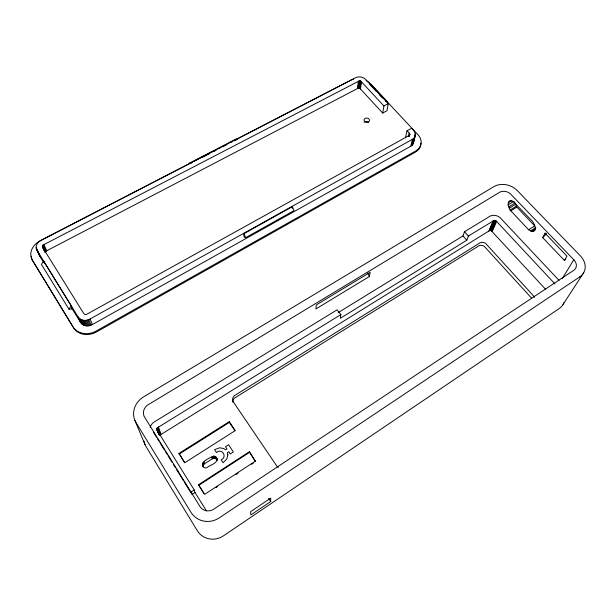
<?xml version="1.0" encoding="UTF-8"?>
<svg xmlns="http://www.w3.org/2000/svg" width="616" height="616" viewBox="0 0 616 616"><rect width="100%" height="100%" fill="white"/><g stroke="black" fill="none" stroke-linecap="round" stroke-linejoin="round"><path stroke-width="0.92" d="M382.698 113.051L386.994 110.741L388.257 103.65L365.658 79.449C363.078 76.7 358.635 76.091 355.332 77.816L41.002 240.302C37.353 241.903 34.611 246.646 37.029 250.335L78.016 316.793C80.442 320.874 86.255 321.329 90.059 319.003L412.389 139.316C417.317 137.068 415.23 130.623 411.373 128.39L406.991 130.808C407.992 131.716 411.403 134.442 408.785 135.674L86.278 314.537L84.677 314.445L83.684 313.444L42.735 247.563L42.389 246.138L43.259 244.952L358.912 81.073L360.252 81.019L361.446 81.805L383.914 105.975L382.698 113.051L360.499 89.027L359.313 88.242L357.988 88.304L46.716 250.774L45.214 252.321M292.277 208.393L292.338 206.668L243.867 233.695L244.052 237.045L245.692 237.653L294.048 210.595L292.338 206.668M206.391 510.818L194.995 492.477L194.233 489.974L157.38 430.723L156.849 429.206L157.326 427.843L340.879 314.568L337.145 309.794L153.538 422.407A9.448 8.701 -30.1 0 0 150.196 427.342M508.108 204.835L508.285 202.679L509.748 201.039L511.218 200.916L513.667 201.963L532.309 221.159C534.318 223.824 536.652 228.074 534.149 231.054L531.516 231.385L528.613 229.76L510.117 210.064L508.108 204.835L513.482 201.54M216.932 458.42C217.718 463.848 209.733 464.857 206.784 467.76C204.774 468.507 202.356 466.967 202.364 464.78C203.288 459.944 209.64 458.096 213.544 456.156C215.569 455.979 217.202 457.803 217.186 459.759M217.317 460.437L215.669 458.52L213.074 458.358L204.497 463.74L203.272 465.049L202.849 466.759L202.364 464.78M357.449 88.542L358.373 81.32M357.988 88.304L358.912 81.073M358.189 88.234L359.12 81.012M358.412 88.196L359.336 80.966M358.635 88.173L359.567 80.942M358.858 88.173L359.798 80.95M359.09 88.196L360.029 80.973M359.313 88.242L360.252 81.019M359.528 88.311L360.468 81.089M359.729 88.404L360.676 81.181M359.913 88.511L360.861 81.289M360.083 88.635L361.038 81.412M360.499 89.027L361.446 81.805M340.879 314.568L340.294 318.318L466.805 240.217L468.391 236.044L494.155 220.374L496.588 221.398L554.947 283.938M369.307 276.53L370.162 272.31L316.301 304.912L315.916 308.939L369.307 276.53L367.852 273.011M405.497 137.738L406.991 130.808M408.416 136.613L409.17 133.156M408.978 136.205L409.548 133.618M409.278 135.52L409.655 133.787M409.355 135.705L409.74 133.972M409.401 135.89L409.786 134.165M409.424 136.082L409.809 134.357M72.003 308.531L80.519 322.361C82.914 326.395 88.658 326.85 92.408 324.54L410.818 146.192L412.389 139.316M410.818 146.192L411.719 145.607L413.298 138.731M411.719 145.607L412.343 145.068L413.929 138.192M412.343 145.068L414.46 137.576M414.922 135.636L415.323 133.911M412.866 144.46L414.876 136.906M413.282 143.798L415.4 134.681M413.582 143.089L413.729 140.818M338.223 312.566L462.955 235.943L464.502 231.747L490.398 215.97A8.131 6.56 18.7 0 1 500.053 217.602L559.012 280.357M157.157 428.089L159.729 435.243L488.888 231.015L493.123 220.813M488.888 231.015L489.45 230.715L493.693 220.513M489.45 230.715L493.917 220.428M489.666 230.638L494.155 220.374M489.905 230.577L494.402 220.343M490.143 230.553L494.663 220.351M490.398 230.553L494.918 220.374M490.652 230.584L495.172 220.436M490.898 230.638L495.418 220.52M545.399 289.081L491.375 230.831L495.657 220.628M491.591 230.962L495.88 220.759M491.791 231.115L496.088 220.913M492.284 231.593L496.588 221.398M565.711 259.259L564.448 260.46L542.681 237.622L545.006 233.202L546.307 233.356M564.448 260.46L566.997 256.171L545.006 233.202M562.316 278.494L573.796 259.744L510.256 193.647A8.501 6.737 18.1 0 0 500.153 191.969L147.293 405.266A9.941 9.071 -27.7 0 0 144.09 416.316L200.539 507.445A10.48 10.018 -47.7 0 0 212.697 509.848L574.458 269.854A9.04 7.215 24.8 0 0 574.713 260.807L573.796 259.744M563.109 304.373L583.737 272.642M43.682 261.199L41.441 264.41L68.907 309.147L72.65 308.978L71.271 305.944L43.682 261.199L44.822 263.64M68.907 309.147L71.271 305.944M542.681 237.622L546.346 234.034M270.717 501.524L250.897 514.914L250.596 511.696L270.686 498.144L270.717 501.524L268.645 498.382M255.548 461.014L204.643 494.355L198.598 484.707L249.357 451.744L255.586 461.684L249.357 451.744M215.908 487.68L217.494 486.64M235.751 474.682L238.13 473.127M251.621 464.287L253.207 463.247M203.796 493.354L198.768 485.331L249.411 452.429M190.367 492.492L194.233 489.974M191.93 494.471L194.995 492.477M530.445 230.969L535.828 227.574M178.994 453.407L229.268 421.644L235.25 430.599L184.823 462.716L178.994 453.407L184.546 462.608M179.21 454.092L229.368 422.391L229.268 421.644M531.516 231.385L535.366 228.952M532.517 231.539L535.597 229.591M528.613 229.76L534.757 225.887L516.816 207.115L514.406 201.786M509.139 208.316L515.261 204.55M510.117 210.064L516.239 206.291M510.702 210.888L516.816 207.115M508.593 206.976L514.722 203.218M508.855 201.648L510.395 200.708M508.285 202.679L512.135 200.323M383.914 105.975L388.257 103.65M236.351 138.885L189.235 163.232L190.544 163.486L192.238 162.609M189.274 163.771L40.032 240.925A16.701 13.544 -19.1 0 0 32.394 260.175L73.027 326.811A17.34 14.792 -21.5 0 0 96.135 331.062L415.592 151.051A14.807 11.658 10 0 0 417.995 134.735L370.185 83.576A14.222 10.865 6.1 0 0 366.096 80.565M194.394 161.123L198.652 158.92M200.362 158.035L202.063 157.157M212.304 151.867L216.562 149.657M218.272 148.779L219.974 147.894M230.207 142.604L231.916 141.726M236.182 139.516L350.458 80.434A14.222 10.865 6.1 0 1 353.684 79.225M202.371 157.373L209.979 153.438M214.199 151.251L215.885 150.381M222.645 146.885L226.873 144.698M234.473 140.771L237.853 139.024M385.608 101.371L387.572 102.048L371.741 85.108L369.731 84.369M370.37 85.054L376.083 91.168M379.256 94.571L382.428 97.967M531.485 298.029L484.361 246.454A5.228 4.312 19.5 0 0 479.256 245.576L234.38 398.205A5.729 5.405 -12.6 0 0 232.871 402.125M464.502 231.747L468.391 236.044M462.955 235.943L466.805 240.217M229.368 422.391L234.835 430.584M153.453 432.263L156.456 437.121M157.465 438.738L158.966 441.172M159.968 442.788L164.48 450.073M165.481 451.697L166.982 454.123M167.991 455.74L171.995 462.216M173.512 464.664L175.537 467.929M176.546 469.561L183.622 480.988M184.631 482.621L191.199 493.231M71.648 307.361L72.65 308.978M36.244 248.487L39.932 256.487L43.443 262.177M36.113 247.594L38.662 252.999M36.521 249.334L39.932 256.487M243.867 233.695L245.692 237.653M42.458 245.915L45.284 252.098M42.389 246.138L45.184 252.545M42.35 246.585L44.475 251.22M43.051 245.114L45.869 251.305M42.858 245.291L45.684 251.482M42.697 245.484L45.522 251.675M42.558 245.692L45.384 251.882M43.905 244.575L46.716 250.774M43.259 244.952L46.077 251.151M78.74 317.794L81.235 323.346M78.016 316.793L80.519 322.361M80.257 319.119L82.737 324.663M79.449 318.503L81.936 324.055M81.166 319.627L83.63 325.163M82.159 320.012L84.608 325.541M83.206 320.274L85.647 325.802M84.307 320.405L86.733 325.933M85.431 320.405L87.842 325.933M86.563 320.274L88.958 325.802M87.68 320.012L90.059 325.548M88.766 319.627L91.129 325.163M90.059 319.003L92.408 324.54M134.935 420.489L145.076 444.721M156.849 429.206L158.027 432.501M156.864 429.491L157.889 432.44M157.026 428.359L159.598 435.504M156.926 428.636L158.859 433.995M156.864 428.921L158.805 434.272M157.527 427.612L160.083 434.773M157.326 427.843L159.891 434.996M157.75 427.412L160.306 434.573M158.443 426.927L160.984 434.095M198.598 484.707L198.768 485.331M202.456 463.902L202.949 465.881M202.787 463.063L203.272 465.049M203.319 462.323L203.804 464.318M204.019 461.738L204.497 463.74M211.842 456.726L212.266 458.751M212.659 456.333L213.074 458.358M213.544 456.156L213.952 458.188M214.437 456.21L214.838 458.242M215.269 456.495L215.669 458.52M216 456.98L216.393 458.997M216.562 457.634L216.955 459.652M39.024 253.769L39.154 254.654M278.378 467.313A5.96 5.867 -4.1 0 1 277.077 466.458L232.856 401.193A5.767 5.428 -12.3 0 1 234.119 395.849L480.488 242.55A5.259 4.327 19.4 0 1 485.631 243.428L533.803 296.219A5.513 4.551 25.3 0 1 534.28 297.436M144.552 443.32A18.488 17.086 -31.4 0 0 146.108 446.723L197.243 530.584A19.512 18.634 -55 0 0 223.477 535.812L559.374 308.416A16.909 13.829 26.1 0 0 563.863 302.726M144.337 442.596A18.488 17.086 -31.4 0 1 144.013 441.125M420.905 143.151A14.776 11.642 10 0 1 415.323 152.183L96.512 331.962A17.302 14.769 -21.6 0 1 73.458 327.712L32.894 261.184A16.663 13.529 -19.1 0 1 31.293 256.125M364.133 122.237A2.71 2.125 7 0 1 368.422 122.484M227.843 454.901L226.842 458.889L223.054 462.739L221.167 459.829C227.858 456.98 221.775 447.632 216.439 452.529L214.576 449.649L219.619 447.801L223.662 448.51L225.533 449.811L226.95 448.902L225.51 446.716L228.59 444.737L233.349 451.975L230.261 453.961L228.821 451.759L227.404 452.668L227.843 454.901M579.795 276.877L219.319 517.84A21.013 20.074 -47.8 0 1 190.906 512.212L136.028 422.615A19.92 18.187 -27.7 0 1 143.582 396.912L493.816 186.671A17.04 13.506 18.1 0 1 517.271 190.56L580.311 255.786A18.126 14.468 24.8 0 1 579.795 276.877M365.088 121.791A2.726 2.133 7 0 0 369.461 120.628A2.726 2.133 7 0 0 365.758 118.164A2.726 2.133 7 0 0 365.088 121.791"/></g></svg>
